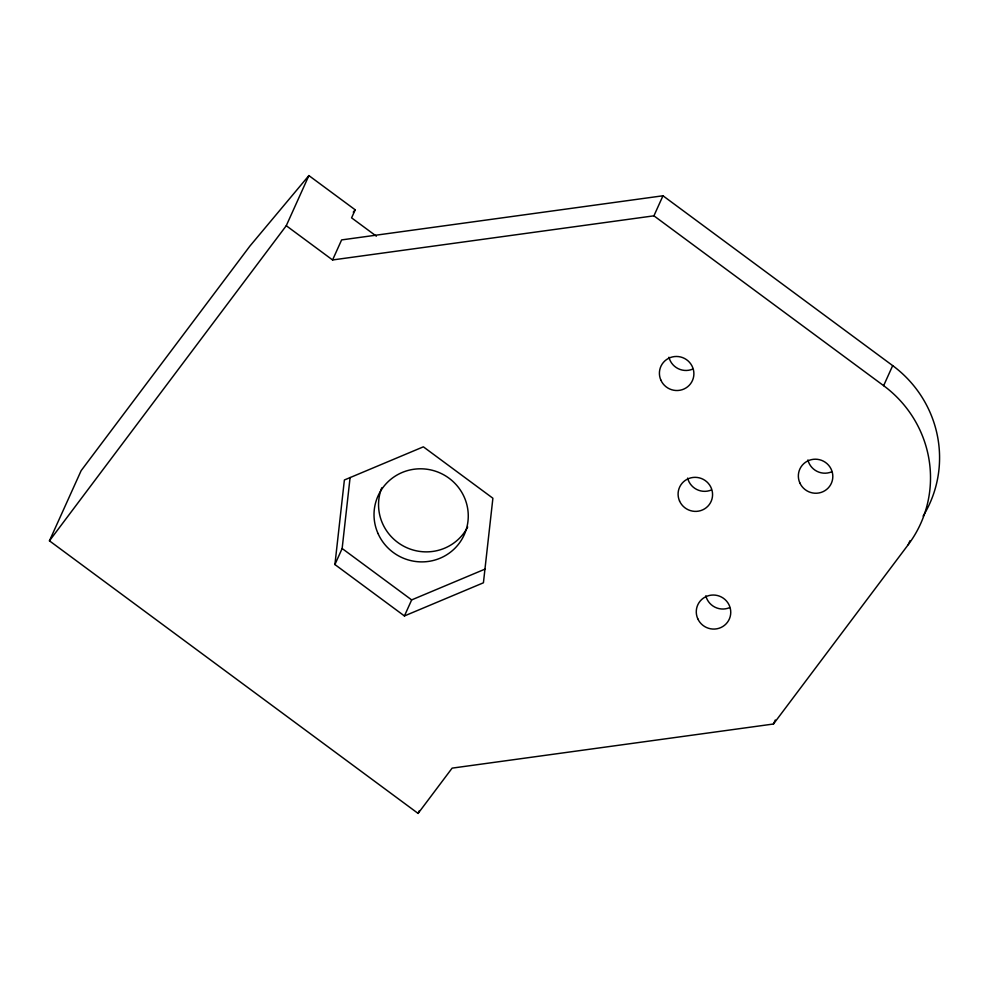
<?xml version="1.0" encoding="UTF-8"?>
<svg xmlns="http://www.w3.org/2000/svg" width="989" height="989" viewBox="0 0 989 989"><rect width="100%" height="100%" fill="white"/><g stroke="black" fill="none" stroke-linecap="round" stroke-linejoin="round"><path stroke-width="1.48" d="M334.912 564.546L344.382 479.986L423.366 446.83L492.893 498.233L483.423 582.793L404.427 615.949L334.912 564.546L342.145 548.512L350.094 477.539M910.028 540.699L908.211 544.704L773.472 724.01L452.121 768.132L418.1 813.415L49.45 540.835L81.135 470.665L249.896 246.088L308.889 175.585L355.212 209.829L351.589 217.852L376.376 236.173M49.45 540.835L286.266 225.715L308.889 175.585M286.266 225.715L332.576 259.959L341.625 239.907L662.976 195.773L892.684 365.621A115.293 113.179 24.3 0 1 923.108 516.085M404.427 615.949L411.671 599.903L485.018 569.12M332.576 259.959L653.927 215.825L662.976 195.773M418.1 813.415L419.361 810.621M908.211 544.704A115.293 113.179 24.3 0 0 883.634 385.673L892.684 365.621M773.472 724.01L775.289 719.992M353.246 212.178L355.212 209.829M653.927 215.825L883.634 385.673M342.145 548.512L411.671 599.903M467.686 526.976A47.274 46.396 24.3 0 1 406.417 547.547A47.274 46.396 24.3 0 1 381.766 487.812M692.634 369.132A17.295 16.974 24.3 0 1 668.947 357.239M729.499 607.691A17.295 16.974 24.3 0 1 705.812 595.798M831.564 471.864A17.295 16.974 24.3 0 1 807.889 459.972M711.314 490A17.295 16.974 24.3 0 1 687.627 478.107M377.996 533.467A47.274 46.396 24.3 0 0 459.119 543.431A47.274 46.396 24.3 0 0 426.321 469.157A47.274 46.396 24.3 0 0 377.996 533.467M660.862 380.122A17.295 16.974 24.3 0 0 690.545 383.769A17.295 16.974 24.3 0 0 678.541 356.596A17.295 16.974 24.3 0 0 660.862 380.122M799.804 482.855A17.295 16.974 24.3 0 0 829.474 486.501A17.295 16.974 24.3 0 0 817.483 459.329A17.295 16.974 24.3 0 0 799.804 482.855M679.542 500.99A17.295 16.974 24.3 0 0 709.224 504.637A17.295 16.974 24.3 0 0 697.22 477.464A17.295 16.974 24.3 0 0 679.542 500.99M697.727 618.681A17.295 16.974 24.3 0 0 727.409 622.328A17.295 16.974 24.3 0 0 715.406 595.155A17.295 16.974 24.3 0 0 697.727 618.681"/></g></svg>
